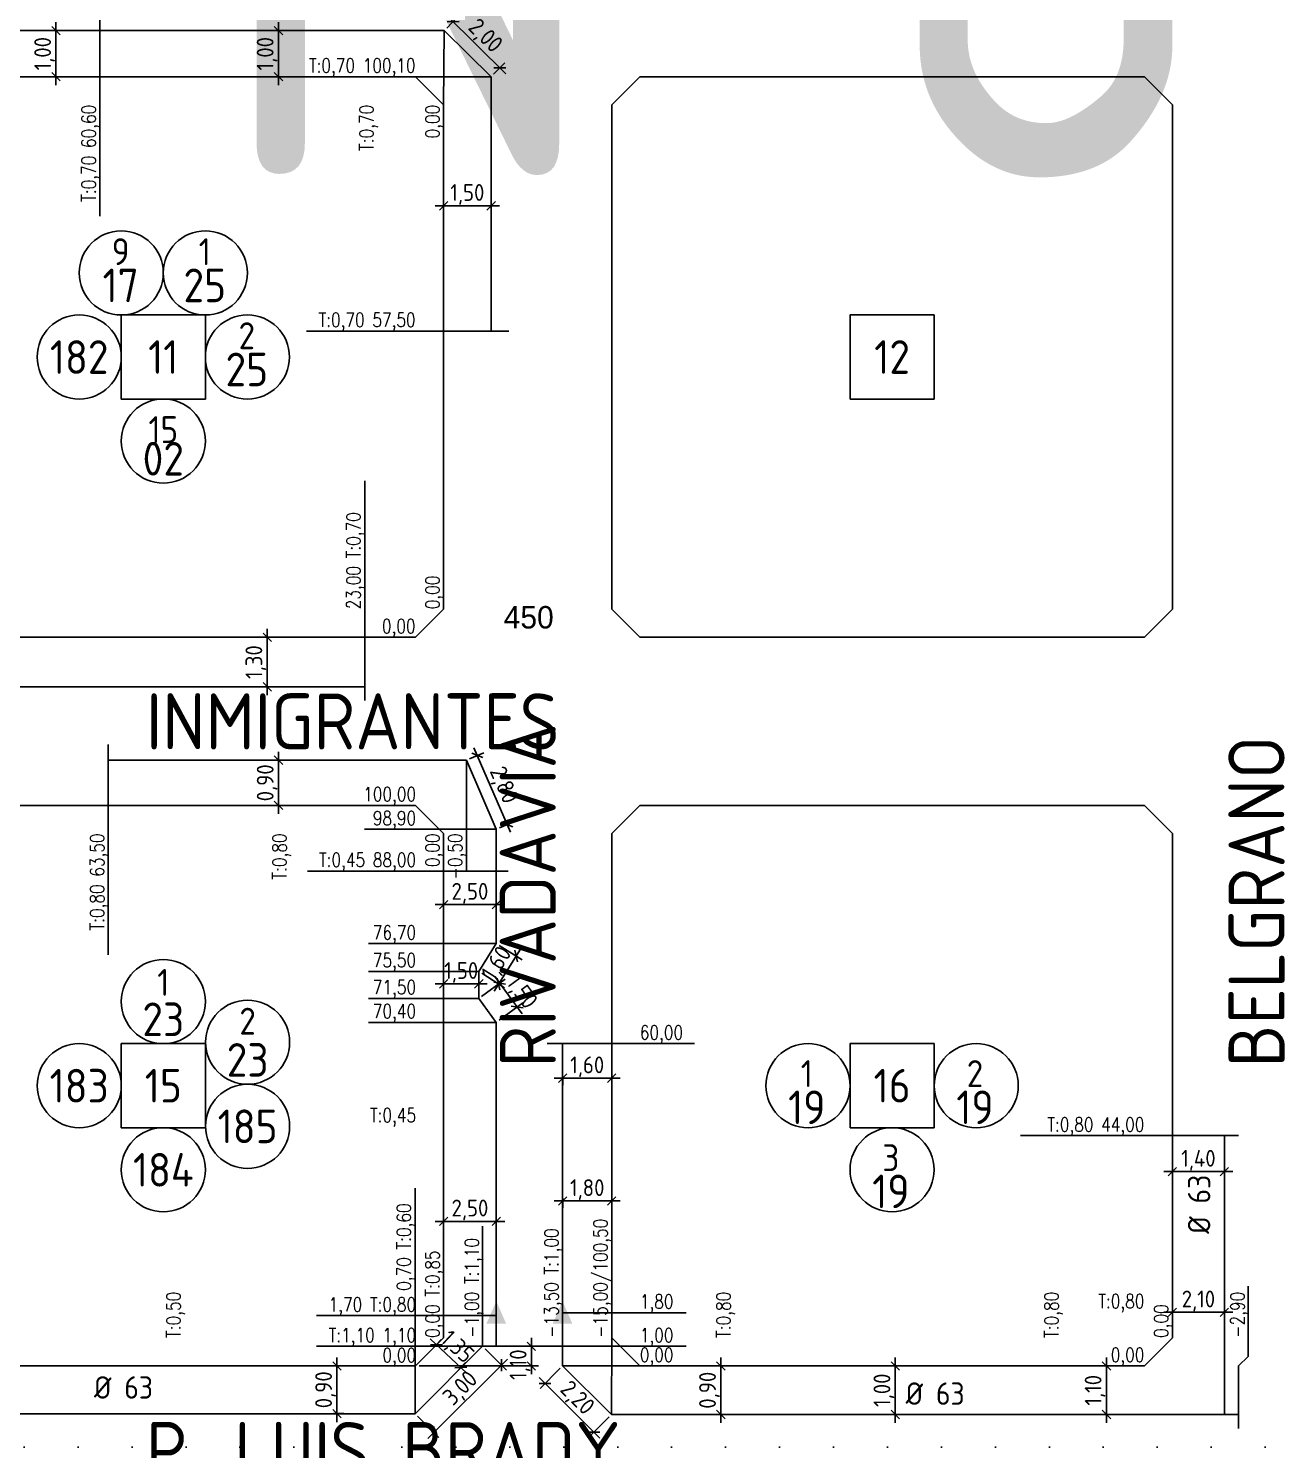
# Model space of a CAD drawing. Extents: x -48 to 13651, y -112 to 3468.
# Drawn here: x 1798.2 to 2019.2, y 2004.2 to 2257.8 of the extents above; entities that cross this region are included whole.
import ezdxf
from ezdxf.enums import TextEntityAlignment as Align

# ---------------------------------------------------------------- set-up
doc = ezdxf.new("R2010")
doc.units = 0
doc.header["$LTSCALE"] = 6
doc.header["$MEASUREMENT"] = 0
doc.linetypes.add('DOT2', pattern=[3.175, 0, -3.175])
doc.linetypes.add('HIDDEN', pattern=[0.375, 0.25, -0.125])
doc.layers.get('0').update_dxf_attribs({"linetype": 'CONTINUOUS'})
doc.layers.get('DEFPOINTS').update_dxf_attribs({"linetype": 'CONTINUOUS'})
for name, color, linetype in [('50', 41, 'CONTINUOUS'), ('63', 171, 'CONTINUOUS'), ('A50', 40, 'CONTINUOUS'), ('AMPLIACIONES', 2, 'CONTINUOUS'), ('CAS', 7, 'CONTINUOUS'), ('CAÑERIA SIN CROQUIS', 210, 'HIDDEN'), ('Caño 110mm', 170, 'CONTINUOUS'), ('COTA', 2, 'CONTINUOUS'), ('MANZANAS', 7, 'CONTINUOUS'), ('NUMCASA', 12, 'CONTINUOUS'), ('NUMERO-CROQUIS', 13, 'CONTINUOUS'), ('NUMERO-MANZANA', 4, 'CONTINUOUS'), ('PROGRESIVA', 60, 'CONTINUOUS'), ('RADIO', 4, 'DOT2'), ('REDUCCIONES', 13, 'CONTINUOUS'), ('TXTDIAMETRO', 7, 'CONTINUOUS')]:
    doc.layers.add(name, color=color, linetype=linetype)
doc.layers.add('ATENCION', color=7, linetype='CONTINUOUS', plot=False)
doc.styles.add('ABADIMTCONDE', font='isocp.shx')
doc.styles.add('GEOSLAB703LTBT', font='isocp.shx', dxfattribs={"width": 0.9, "height": 8})
doc.styles.add('GOTHICE', font='GOTHICE.shx', dxfattribs={"height": 0.6})
doc.styles.add('ROMANS', font='romans.shx', dxfattribs={"width": 0.8, "height": 2.5})
doc.dimstyles.new('COTA02', dxfattribs={"dimtxt": 3, "dimasz": 1.5, "dimexe": 1.25, "dimexo": 0.625, "dimgap": 0.3, "dimtad": 1, "dimtoh": 1, "dimdsep": 46, "dimlunit": 6, "dimtxsty": 'ABADIMTCONDE', "dimblk1": 'OBLIQUE', "dimblk2": 'OBLIQUE', "dimsah": 1, "dimcen": 2.5, "dimdle": 1.5, "dimclrd": 60, "dimclre": 60, "dimclrt": 256, "dimadec": 0, "dimazin": 0, "dimtfac": 1, "dimtix": 1, "dimtofl": 0, "dimtmove": 0, "dimatfit": 0, "dimldrblk": 'OBLIQUE', "dimfxl": 1, "dimtolj": 1, "dimtzin": 0, "dimarcsym": 0})

# ---------------------------------------------------------------- blocks, each defined once
blk = doc.blocks.new('CUPLARED')
at = {"layer": 'REDUCCIONES'}
blk.add_lwpolyline([(4, 0, 0, 3.5, 0), (0, 0, 3.5, 3.5, 0)], format="xyseb", dxfattribs=at)
blk = doc.blocks.new('CUADRADO')
at = {"layer": 'NUMERO-MANZANA', "linetype": 'Continuous'}
blk.add_lwpolyline([(-7.5, -7.5), (7.5, -7.5), (7.5, 7.5), (-7.5, 7.5)], close=True, dxfattribs=at)
blk = doc.blocks.new('D63')
at = {"layer": 'TXTDIAMETRO', "color": 7, "ltscale": 0.1, "style": 'ABADIMTCONDE'}
blk.add_text('Ø 63', height=4, dxfattribs=at).set_placement((0, 0), align=Align.MIDDLE)
blk = doc.blocks.new('_OBLIQUE')
at = {"color": 0, "linetype": 'ByBlock'}
blk.add_line((-0.5, -0.5), (0.5, 0.5), dxfattribs=at)
blk = doc.blocks.new('*D775')
at = {"layer": 'COTA', "color": 60, "lineweight": -2, "transparency": 16777216}
for p, q in [((1852.59, 2019.15), (1854.45, 2019.15)), ((1853.2, 2009.13), (1853.2, 2020.65)), ((1852.59, 2010.63), (1854.45, 2010.63))]:
    blk.add_line(p, q, dxfattribs=at)
at = {"layer": 'DEFPOINTS', "color": 0, "transparency": 16777216}
for p in [(1851.97, 2019.15), (1853.2, 2019.15), (1851.97, 2010.63)]:
    blk.add_point(p, dxfattribs=at)
at = {"layer": 'COTA', "color": 60, "lineweight": -2, "transparency": 16777216, "xscale": 1.5, "yscale": 1.5, "zscale": 1.5}
for p, rotation in [((1853.2, 2019.15), 90), ((1853.2, 2010.63), 270)]:
    blk.add_blockref('_OBLIQUE', p, dxfattribs=dict(at, rotation=rotation))
at = {"layer": 'COTA', "transparency": 16777216, "insert": (1851.18, 2014.89), "char_height": 3, "attachment_point": 5, "rotation": 90, "style": 'ABADIMTCONDE'}
blk.add_mtext('\\A1;0,90', dxfattribs=at)
blk = doc.blocks.new('*D777')
at = {"layer": 'COTA', "color": 60, "lineweight": -2, "transparency": 16777216}
for p, q in [((1879.63, 2022.21), (1883.43, 2018.41)), ((1869.44, 2006.21), (1883.61, 2020.36)), ((1867.59, 2010.18), (1871.38, 2006.38))]:
    blk.add_line(p, q, dxfattribs=at)
at = {"layer": 'DEFPOINTS', "color": 0, "transparency": 16777216}
for p in [(1879.19, 2022.66), (1882.55, 2019.3), (1867.14, 2010.63)]:
    blk.add_point(p, dxfattribs=at)
at = {"layer": 'COTA', "color": 60, "lineweight": -2, "transparency": 16777216, "xscale": 1.5, "yscale": 1.5, "zscale": 1.5}
for p, rotation in [((1882.55, 2019.3), 44.95705138913757), ((1870.5, 2007.27), 224.9570513891376)]:
    blk.add_blockref('_OBLIQUE', p, dxfattribs=dict(at, rotation=rotation))
at = {"layer": 'COTA', "transparency": 16777216, "insert": (1875.39, 2015.01), "char_height": 3, "attachment_point": 5, "rotation": 44.9571, "style": 'ABADIMTCONDE'}
blk.add_mtext('\\A1;3,00', dxfattribs=at)
blk = doc.blocks.new('*D779')
at = {"layer": 'COTA', "color": 60, "lineweight": -2, "transparency": 16777216}
for p, q in [((1876.4, 2017.84), (1869.85, 2023.97)), ((1870.16, 2022.1), (1871.8, 2023.85)), ((1874.52, 2018.02), (1876.16, 2019.77))]:
    blk.add_line(p, q, dxfattribs=at)
at = {"layer": 'DEFPOINTS', "color": 0, "transparency": 16777216}
for p in [(1869.73, 2021.65), (1870.95, 2022.94), (1874.09, 2017.57)]:
    blk.add_point(p, dxfattribs=at)
at = {"layer": 'COTA', "color": 60, "lineweight": -2, "transparency": 16777216, "xscale": 1.5, "yscale": 1.5, "zscale": 1.5}
for p, rotation in [((1870.95, 2022.94), 136.9069446052729), ((1875.31, 2018.86), 316.9069446052729)]:
    blk.add_blockref('_OBLIQUE', p, dxfattribs=dict(at, rotation=rotation))
at = {"layer": 'COTA', "transparency": 16777216, "insert": (1874.51, 2022.38), "char_height": 3, "attachment_point": 5, "rotation": 316.9069, "style": 'ABADIMTCONDE'}
blk.add_mtext('\\A1;1,35', dxfattribs=at)
blk = doc.blocks.new('*D780')
at = {"layer": 'COTA', "color": 60, "lineweight": -2, "transparency": 16777216}
for p, q in [((1872.23, 2046.16), (1872.23, 2043.69)), ((1881.63, 2046.16), (1881.63, 2043.69)), ((1883.13, 2044.94), (1870.73, 2044.94))]:
    blk.add_line(p, q, dxfattribs=at)
at = {"layer": 'DEFPOINTS', "color": 0, "transparency": 16777216}
for p in [(1872.23, 2046.79), (1881.63, 2046.79), (1872.23, 2044.94)]:
    blk.add_point(p, dxfattribs=at)
at = {"layer": 'COTA', "color": 60, "lineweight": -2, "transparency": 16777216, "xscale": 1.5, "yscale": 1.5, "zscale": 1.5, "rotation": 180}
blk.add_blockref('_OBLIQUE', (1872.23, 2044.94), dxfattribs=at)
at = {"layer": 'COTA', "color": 60, "lineweight": -2, "transparency": 16777216, "xscale": 1.5, "yscale": 1.5, "zscale": 1.5}
blk.add_blockref('_OBLIQUE', (1881.63, 2044.94), dxfattribs=at)
at = {"layer": 'COTA', "transparency": 16777216, "insert": (1876.93, 2046.97), "char_height": 3, "attachment_point": 5, "style": 'ABADIMTCONDE'}
blk.add_mtext('\\A1;2,50', dxfattribs=at)
blk = doc.blocks.new('*D781')
at = {"layer": 'COTA', "color": 60, "lineweight": -2, "transparency": 16777216}
for p, q in [((1880.01, 2087.31), (1870.73, 2087.31)), ((1872.23, 2087.74), (1872.23, 2088.56)), ((1878.51, 2087.74), (1878.51, 2088.56))]:
    blk.add_line(p, q, dxfattribs=at)
at = {"layer": 'DEFPOINTS', "color": 0, "transparency": 16777216}
for p in [(1872.23, 2087.31), (1872.23, 2087.11), (1878.51, 2087.11)]:
    blk.add_point(p, dxfattribs=at)
at = {"layer": 'COTA', "color": 60, "lineweight": -2, "transparency": 16777216, "xscale": 1.5, "yscale": 1.5, "zscale": 1.5, "rotation": 180}
blk.add_blockref('_OBLIQUE', (1872.23, 2087.31), dxfattribs=at)
at = {"layer": 'COTA', "color": 60, "lineweight": -2, "transparency": 16777216, "xscale": 1.5, "yscale": 1.5, "zscale": 1.5}
blk.add_blockref('_OBLIQUE', (1878.51, 2087.31), dxfattribs=at)
at = {"layer": 'COTA', "transparency": 16777216, "insert": (1875.37, 2089.34), "char_height": 3, "attachment_point": 5, "style": 'ABADIMTCONDE'}
blk.add_mtext('\\A1;1,50', dxfattribs=at)
blk = doc.blocks.new('*D782')
at = {"layer": 'COTA', "color": 60, "lineweight": -2, "transparency": 16777216}
for p, q in [((1872.23, 2101.59), (1872.23, 2102.69)), ((1881.63, 2101.59), (1881.63, 2102.69)), ((1883.13, 2101.44), (1870.73, 2101.44))]:
    blk.add_line(p, q, dxfattribs=at)
at = {"layer": 'DEFPOINTS', "color": 0, "transparency": 16777216}
for p in [(1872.23, 2101.44), (1872.23, 2100.96), (1881.63, 2100.96)]:
    blk.add_point(p, dxfattribs=at)
at = {"layer": 'COTA', "color": 60, "lineweight": -2, "transparency": 16777216, "xscale": 1.5, "yscale": 1.5, "zscale": 1.5, "rotation": 180}
blk.add_blockref('_OBLIQUE', (1872.23, 2101.44), dxfattribs=at)
at = {"layer": 'COTA', "color": 60, "lineweight": -2, "transparency": 16777216, "xscale": 1.5, "yscale": 1.5, "zscale": 1.5}
blk.add_blockref('_OBLIQUE', (1881.63, 2101.44), dxfattribs=at)
at = {"layer": 'COTA', "transparency": 16777216, "insert": (1876.93, 2103.47), "char_height": 3, "attachment_point": 5, "style": 'ABADIMTCONDE'}
blk.add_mtext('\\A1;2,50', dxfattribs=at)
blk = doc.blocks.new('*D783')
at = {"layer": 'COTA', "color": 60, "lineweight": -2, "transparency": 16777216}
for p, q in [((1885.96, 2093.52), (1881.24, 2086.03)), ((1882.16, 2094.15), (1886.22, 2091.59)), ((1879.03, 2089.19), (1883.1, 2086.63))]:
    blk.add_line(p, q, dxfattribs=at)
at = {"layer": 'DEFPOINTS', "color": 0, "transparency": 16777216}
for p in [(1881.63, 2094.48), (1878.51, 2089.52), (1882.04, 2087.3)]:
    blk.add_point(p, dxfattribs=at)
at = {"layer": 'COTA', "color": 60, "lineweight": -2, "transparency": 16777216, "xscale": 1.5, "yscale": 1.5, "zscale": 1.5}
for p, rotation in [((1885.16, 2092.26), 57.77435426972059), ((1882.04, 2087.3), 237.7743542697206)]:
    blk.add_blockref('_OBLIQUE', p, dxfattribs=dict(at, rotation=rotation))
at = {"layer": 'COTA', "transparency": 16777216, "insert": (1881.89, 2090.86), "char_height": 3, "attachment_point": 5, "rotation": 57.7744, "style": 'ABADIMTCONDE'}
blk.add_mtext('\\A1;1,60', dxfattribs=at)
blk = doc.blocks.new('*D784')
at = {"layer": 'COTA', "color": 60, "lineweight": -2, "transparency": 16777216}
for p, q in [((1879.01, 2085.07), (1883.23, 2088.17)), ((1886.24, 2081.97), (1881.34, 2088.64)), ((1882.14, 2080.81), (1886.36, 2083.91))]:
    blk.add_line(p, q, dxfattribs=at)
at = {"layer": 'DEFPOINTS', "color": 0, "transparency": 16777216}
for p in [(1882.22, 2087.43), (1878.51, 2084.7), (1881.63, 2080.44)]:
    blk.add_point(p, dxfattribs=at)
at = {"layer": 'COTA', "color": 60, "lineweight": -2, "transparency": 16777216, "xscale": 1.5, "yscale": 1.5, "zscale": 1.5}
for p, rotation in [((1882.22, 2087.43), 126.2948980593118), ((1885.35, 2083.17), 306.2948980593118)]:
    blk.add_blockref('_OBLIQUE', p, dxfattribs=dict(at, rotation=rotation))
at = {"layer": 'COTA', "transparency": 16777216, "insert": (1886, 2085.71), "char_height": 3, "attachment_point": 5, "rotation": 306.2949, "style": 'ABADIMTCONDE'}
blk.add_mtext('\\A1;1,50', dxfattribs=at)
blk = doc.blocks.new('*D1173')
at = {"layer": 'COTA', "color": 60, "lineweight": -2, "transparency": 16777216}
for p, q in [((1887.89, 2024.16), (1887.89, 2017.65)), ((1886.95, 2022.66), (1889.14, 2022.66)), ((1867.86, 2019.15), (1889.14, 2019.15))]:
    blk.add_line(p, q, dxfattribs=at)
at = {"layer": 'DEFPOINTS', "color": 0, "transparency": 16777216}
for p in [(1886.33, 2022.66), (1867.23, 2019.15), (1887.89, 2019.15)]:
    blk.add_point(p, dxfattribs=at)
at = {"layer": 'COTA', "color": 60, "lineweight": -2, "transparency": 16777216, "xscale": 1.5, "yscale": 1.5, "zscale": 1.5}
for p, rotation in [((1887.89, 2022.66), 90), ((1887.89, 2019.15), 270)]:
    blk.add_blockref('_OBLIQUE', p, dxfattribs=dict(at, rotation=rotation))
at = {"layer": 'COTA', "transparency": 16777216, "insert": (1885.87, 2019.37), "char_height": 3, "attachment_point": 5, "rotation": 90, "style": 'ABADIMTCONDE'}
blk.add_mtext('\\A1;1,10', dxfattribs=at)
blk = doc.blocks.new('*D1213')
at = {"layer": 'COTA', "color": 60, "lineweight": -2, "transparency": 16777216}
for p, q in [((1840.77, 2138.8), (1840.77, 2150.65)), ((1842.61, 2149.15), (1839.52, 2149.15)), ((1842.61, 2140.3), (1839.52, 2140.3))]:
    blk.add_line(p, q, dxfattribs=at)
at = {"layer": 'DEFPOINTS', "color": 0, "transparency": 16777216}
for p in [(1840.77, 2149.15), (1843.23, 2149.15), (1843.23, 2140.3)]:
    blk.add_point(p, dxfattribs=at)
at = {"layer": 'COTA', "color": 60, "lineweight": -2, "transparency": 16777216, "xscale": 1.5, "yscale": 1.5, "zscale": 1.5}
for p, rotation in [((1840.77, 2149.15), 90), ((1840.77, 2140.3), 270)]:
    blk.add_blockref('_OBLIQUE', p, dxfattribs=dict(at, rotation=rotation))
at = {"layer": 'COTA', "transparency": 16777216, "insert": (1838.74, 2144.72), "char_height": 3, "attachment_point": 5, "rotation": 90, "style": 'ABADIMTCONDE'}
blk.add_mtext('\\A1;1,30', dxfattribs=at)
blk = doc.blocks.new('*D1386')
at = {"layer": 'DEFPOINTS', "color": 0, "transparency": 16777216}
for p in [(1802.58, 2257.38), (1803.09, 2257.38), (1802.58, 2249.15)]:
    blk.add_point(p, dxfattribs=at)
at = {"layer": 'PROGRESIVA', "color": 60, "lineweight": -2, "transparency": 16777216}
for p, q in [((1803.09, 2247.65), (1803.09, 2258.88)), ((1803.2, 2257.38), (1804.34, 2257.38)), ((1803.2, 2249.15), (1804.34, 2249.15))]:
    blk.add_line(p, q, dxfattribs=at)
at = {"layer": 'PROGRESIVA', "color": 60, "lineweight": -2, "transparency": 16777216, "xscale": 1.5, "yscale": 1.5, "zscale": 1.5}
for p, rotation in [((1803.09, 2257.38), 90), ((1803.09, 2249.15), 270)]:
    blk.add_blockref('_OBLIQUE', p, dxfattribs=dict(at, rotation=rotation))
at = {"layer": 'PROGRESIVA', "transparency": 16777216, "insert": (1801.06, 2253.26), "char_height": 3, "attachment_point": 5, "rotation": 90, "style": 'ABADIMTCONDE'}
blk.add_mtext('\\A1;1,00', dxfattribs=at)
blk = doc.blocks.new('*D1392')
at = {"layer": 'DEFPOINTS', "color": 0, "transparency": 16777216}
for p in [(1893.47, 2071.05), (1902.23, 2071.05), (1902.23, 2070.49)]:
    blk.add_point(p, dxfattribs=at)
at = {"layer": 'PROGRESIVA', "color": 60, "lineweight": -2, "transparency": 16777216}
for p, q in [((1891.97, 2070.49), (1903.73, 2070.49)), ((1893.47, 2070.42), (1893.47, 2069.24)), ((1902.23, 2070.42), (1902.23, 2069.24))]:
    blk.add_line(p, q, dxfattribs=at)
at = {"layer": 'PROGRESIVA', "color": 60, "lineweight": -2, "transparency": 16777216, "xscale": 1.5, "yscale": 1.5, "zscale": 1.5, "rotation": 180}
blk.add_blockref('_OBLIQUE', (1893.47, 2070.49), dxfattribs=at)
at = {"layer": 'PROGRESIVA', "color": 60, "lineweight": -2, "transparency": 16777216, "xscale": 1.5, "yscale": 1.5, "zscale": 1.5}
blk.add_blockref('_OBLIQUE', (1902.23, 2070.49), dxfattribs=at)
at = {"layer": 'PROGRESIVA', "transparency": 16777216, "insert": (1897.85, 2072.51), "char_height": 3, "attachment_point": 5, "style": 'ABADIMTCONDE'}
blk.add_mtext('\\A1;1,60', dxfattribs=at)
blk = doc.blocks.new('*D1393')
at = {"layer": 'DEFPOINTS', "color": 0, "transparency": 16777216}
for p in [(1893.47, 2049.7), (1902.23, 2049.7), (1902.23, 2048.58)]:
    blk.add_point(p, dxfattribs=at)
at = {"layer": 'PROGRESIVA', "color": 60, "lineweight": -2, "transparency": 16777216}
for p, q in [((1893.47, 2049.08), (1893.47, 2047.33)), ((1902.23, 2049.08), (1902.23, 2047.33)), ((1891.97, 2048.58), (1903.73, 2048.58))]:
    blk.add_line(p, q, dxfattribs=at)
at = {"layer": 'PROGRESIVA', "color": 60, "lineweight": -2, "transparency": 16777216, "xscale": 1.5, "yscale": 1.5, "zscale": 1.5, "rotation": 180}
blk.add_blockref('_OBLIQUE', (1893.47, 2048.58), dxfattribs=at)
at = {"layer": 'PROGRESIVA', "color": 60, "lineweight": -2, "transparency": 16777216, "xscale": 1.5, "yscale": 1.5, "zscale": 1.5}
blk.add_blockref('_OBLIQUE', (1902.23, 2048.58), dxfattribs=at)
at = {"layer": 'PROGRESIVA', "transparency": 16777216, "insert": (1897.85, 2050.6), "char_height": 3, "attachment_point": 5, "style": 'ABADIMTCONDE'}
blk.add_mtext('\\A1;1,80', dxfattribs=at)
blk = doc.blocks.new('*D1394')
at = {"layer": 'DEFPOINTS', "color": 0, "transparency": 16777216}
for p in [(1893.47, 2019.19), (1902.19, 2010.48), (1899.03, 2007.32)]:
    blk.add_point(p, dxfattribs=at)
at = {"layer": 'PROGRESIVA', "color": 60, "lineweight": -2, "transparency": 16777216}
for p, q in [((1893.02, 2018.75), (1889.43, 2015.14)), ((1889.25, 2017.09), (1900.09, 2006.26)), ((1901.74, 2010.04), (1898.15, 2006.44))]:
    blk.add_line(p, q, dxfattribs=at)
at = {"layer": 'PROGRESIVA', "color": 60, "lineweight": -2, "transparency": 16777216, "xscale": 1.5, "yscale": 1.5, "zscale": 1.5}
for p, rotation in [((1890.31, 2016.03), 135.0434598506424), ((1899.03, 2007.32), 315.0434598506424)]:
    blk.add_blockref('_OBLIQUE', p, dxfattribs=dict(at, rotation=rotation))
at = {"layer": 'PROGRESIVA', "transparency": 16777216, "insert": (1895.92, 2013.29), "char_height": 3, "attachment_point": 5, "rotation": 315.0435, "style": 'ABADIMTCONDE'}
blk.add_mtext('\\A1;2,20', dxfattribs=at)
blk = doc.blocks.new('*D1395')
at = {"layer": 'COTA', "color": 60, "lineweight": -2, "transparency": 16777216}
for p, q in [((2000.73, 2053.81), (2013, 2053.81)), ((2002.23, 2054.44), (2002.23, 2055.06)), ((2011.5, 2054.44), (2011.5, 2055.06))]:
    blk.add_line(p, q, dxfattribs=at)
at = {"layer": 'DEFPOINTS', "color": 0, "transparency": 16777216}
for p in [(2002.23, 2053.81), (2011.5, 2053.81), (2011.5, 2053.81)]:
    blk.add_point(p, dxfattribs=at)
at = {"layer": 'COTA', "color": 60, "lineweight": -2, "transparency": 16777216, "xscale": 1.5, "yscale": 1.5, "zscale": 1.5, "rotation": 180}
blk.add_blockref('_OBLIQUE', (2002.23, 2053.81), dxfattribs=at)
at = {"layer": 'COTA', "color": 60, "lineweight": -2, "transparency": 16777216, "xscale": 1.5, "yscale": 1.5, "zscale": 1.5}
blk.add_blockref('_OBLIQUE', (2011.5, 2053.81), dxfattribs=at)
at = {"layer": 'COTA', "transparency": 16777216, "insert": (2006.87, 2055.84), "char_height": 3, "attachment_point": 5, "style": 'ABADIMTCONDE'}
blk.add_mtext('\\A1;1,40', dxfattribs=at)
blk = doc.blocks.new('*D1396')
at = {"layer": 'COTA', "color": 60, "lineweight": -2, "transparency": 16777216}
for p, q in [((2000.73, 2028.71), (2013, 2028.71)), ((2011.5, 2029.34), (2011.5, 2029.96)), ((2002.23, 2028.09), (2002.23, 2027.46))]:
    blk.add_line(p, q, dxfattribs=at)
at = {"layer": 'DEFPOINTS', "color": 0, "transparency": 16777216}
for p in [(2002.23, 2028.71), (2011.5, 2028.71), (2011.5, 2028.71)]:
    blk.add_point(p, dxfattribs=at)
at = {"layer": 'COTA', "color": 60, "lineweight": -2, "transparency": 16777216, "xscale": 1.5, "yscale": 1.5, "zscale": 1.5, "rotation": 180}
blk.add_blockref('_OBLIQUE', (2002.23, 2028.71), dxfattribs=at)
at = {"layer": 'COTA', "color": 60, "lineweight": -2, "transparency": 16777216, "xscale": 1.5, "yscale": 1.5, "zscale": 1.5}
blk.add_blockref('_OBLIQUE', (2011.5, 2028.71), dxfattribs=at)
at = {"layer": 'COTA', "transparency": 16777216, "insert": (2006.87, 2030.74), "char_height": 3, "attachment_point": 5, "style": 'ABADIMTCONDE'}
blk.add_mtext('\\A1;2,10', dxfattribs=at)
blk = doc.blocks.new('*D1397')
at = {"layer": 'DEFPOINTS', "color": 0, "transparency": 16777216}
for p in [(1921.68, 2019.15), (1922.43, 2019.15), (1922.43, 2010.48)]:
    blk.add_point(p, dxfattribs=at)
at = {"layer": 'PROGRESIVA', "color": 60, "lineweight": -2, "transparency": 16777216}
for p, q in [((1921.81, 2019.15), (1920.43, 2019.15)), ((1921.68, 2008.98), (1921.68, 2020.65)), ((1921.81, 2010.48), (1920.43, 2010.48))]:
    blk.add_line(p, q, dxfattribs=at)
at = {"layer": 'PROGRESIVA', "color": 60, "lineweight": -2, "transparency": 16777216, "xscale": 1.5, "yscale": 1.5, "zscale": 1.5}
for p, rotation in [((1921.68, 2019.15), 90), ((1921.68, 2010.48), 270)]:
    blk.add_blockref('_OBLIQUE', p, dxfattribs=dict(at, rotation=rotation))
at = {"layer": 'PROGRESIVA', "transparency": 16777216, "insert": (1919.66, 2014.81), "char_height": 3, "attachment_point": 5, "rotation": 90, "style": 'ABADIMTCONDE'}
blk.add_mtext('\\A1;0,90', dxfattribs=at)
blk = doc.blocks.new('*D1398')
at = {"layer": 'DEFPOINTS', "color": 0, "transparency": 16777216}
for p in [(1952.8, 2019.15), (1953.17, 2019.15), (1953.17, 2010.48)]:
    blk.add_point(p, dxfattribs=at)
at = {"layer": 'PROGRESIVA', "color": 60, "lineweight": -2, "transparency": 16777216}
for p, q in [((1952.55, 2019.15), (1951.55, 2019.15)), ((1952.8, 2008.98), (1952.8, 2020.65)), ((1952.55, 2010.48), (1951.55, 2010.48))]:
    blk.add_line(p, q, dxfattribs=at)
at = {"layer": 'PROGRESIVA', "color": 60, "lineweight": -2, "transparency": 16777216, "xscale": 1.5, "yscale": 1.5, "zscale": 1.5}
for p, rotation in [((1952.8, 2019.15), 90), ((1952.8, 2010.48), 270)]:
    blk.add_blockref('_OBLIQUE', p, dxfattribs=dict(at, rotation=rotation))
at = {"layer": 'PROGRESIVA', "transparency": 16777216, "insert": (1950.77, 2014.81), "char_height": 3, "attachment_point": 5, "rotation": 90, "style": 'ABADIMTCONDE'}
blk.add_mtext('\\A1;1,00', dxfattribs=at)
blk = doc.blocks.new('*D1399')
at = {"layer": 'DEFPOINTS', "color": 0, "transparency": 16777216}
for p in [(1988.78, 2019.15), (1990.47, 2019.15), (1988.78, 2010.48)]:
    blk.add_point(p, dxfattribs=at)
at = {"layer": 'PROGRESIVA', "color": 60, "lineweight": -2, "transparency": 16777216}
for p, q in [((1989.41, 2019.15), (1991.72, 2019.15)), ((1990.47, 2008.98), (1990.47, 2020.65)), ((1989.41, 2010.48), (1991.72, 2010.48))]:
    blk.add_line(p, q, dxfattribs=at)
at = {"layer": 'PROGRESIVA', "color": 60, "lineweight": -2, "transparency": 16777216, "xscale": 1.5, "yscale": 1.5, "zscale": 1.5}
for p, rotation in [((1990.47, 2019.15), 90), ((1990.47, 2010.48), 270)]:
    blk.add_blockref('_OBLIQUE', p, dxfattribs=dict(at, rotation=rotation))
at = {"layer": 'PROGRESIVA', "transparency": 16777216, "insert": (1988.44, 2014.81), "char_height": 3, "attachment_point": 5, "rotation": 90, "style": 'ABADIMTCONDE'}
blk.add_mtext('\\A1;1,10', dxfattribs=at)
blk = doc.blocks.new('*D1412')
at = {"layer": 'DEFPOINTS', "color": 0, "transparency": 16777216}
for p in [(1842.78, 2127.22), (1843.78, 2127.22), (1843.78, 2119.15)]:
    blk.add_point(p, dxfattribs=at)
at = {"layer": 'PROGRESIVA', "color": 60, "lineweight": -2, "transparency": 16777216}
for p, q in [((1842.78, 2117.65), (1842.78, 2128.72)), ((1843.15, 2127.22), (1841.53, 2127.22)), ((1843.15, 2119.15), (1841.53, 2119.15))]:
    blk.add_line(p, q, dxfattribs=at)
at = {"layer": 'PROGRESIVA', "color": 60, "lineweight": -2, "transparency": 16777216, "xscale": 1.5, "yscale": 1.5, "zscale": 1.5}
for p, rotation in [((1842.78, 2127.22), 90), ((1842.78, 2119.15), 270)]:
    blk.add_blockref('_OBLIQUE', p, dxfattribs=dict(at, rotation=rotation))
at = {"layer": 'PROGRESIVA', "transparency": 16777216, "insert": (1840.76, 2123.18), "char_height": 3, "attachment_point": 5, "rotation": 90, "style": 'ABADIMTCONDE'}
blk.add_mtext('\\A1;0,90', dxfattribs=at)
blk = doc.blocks.new('*D1413')
at = {"layer": 'DEFPOINTS', "color": 0, "transparency": 16777216}
for p in [(1878.25, 2128.06), (1876.3, 2127.22), (1881.63, 2114.88)]:
    blk.add_point(p, dxfattribs=at)
at = {"layer": 'PROGRESIVA', "color": 60, "lineweight": -2, "transparency": 16777216}
for p, q in [((1876.87, 2127.46), (1879.39, 2128.55)), ((1884.18, 2114.35), (1877.65, 2129.44)), ((1882.21, 2115.13), (1884.73, 2116.22))]:
    blk.add_line(p, q, dxfattribs=at)
at = {"layer": 'PROGRESIVA', "color": 60, "lineweight": -2, "transparency": 16777216, "xscale": 1.5, "yscale": 1.5, "zscale": 1.5}
for p, rotation in [((1878.25, 2128.06), 113.3891246005889), ((1883.58, 2115.73), 293.3891246005889)]:
    blk.add_blockref('_OBLIQUE', p, dxfattribs=dict(at, rotation=rotation))
at = {"layer": 'PROGRESIVA', "transparency": 16777216, "insert": (1882.77, 2122.7), "char_height": 3, "attachment_point": 5, "rotation": 293.3891, "style": 'ABADIMTCONDE'}
blk.add_mtext('\\A1;2,80', dxfattribs=at)
blk = doc.blocks.new('*D1421')
at = {"layer": 'DEFPOINTS', "color": 0, "transparency": 16777216}
for p in [(1842.78, 2257.38), (1842.78, 2257.38), (1842.78, 2249.15)]:
    blk.add_point(p, dxfattribs=at)
at = {"layer": 'PROGRESIVA', "color": 60, "lineweight": -2, "transparency": 16777216}
for p, q in [((1842.15, 2257.38), (1841.53, 2257.38)), ((1842.78, 2247.65), (1842.78, 2258.88)), ((1842.15, 2249.15), (1841.53, 2249.15))]:
    blk.add_line(p, q, dxfattribs=at)
at = {"layer": 'PROGRESIVA', "color": 60, "lineweight": -2, "transparency": 16777216, "xscale": 1.5, "yscale": 1.5, "zscale": 1.5}
for p, rotation in [((1842.78, 2257.38), 90), ((1842.78, 2249.15), 270)]:
    blk.add_blockref('_OBLIQUE', p, dxfattribs=dict(at, rotation=rotation))
at = {"layer": 'PROGRESIVA', "transparency": 16777216, "insert": (1840.75, 2253.26), "char_height": 3, "attachment_point": 5, "rotation": 90, "style": 'ABADIMTCONDE'}
blk.add_mtext('\\A1;1,00', dxfattribs=at)
blk = doc.blocks.new('*D1422')
at = {"layer": 'DEFPOINTS', "color": 0, "transparency": 16777216}
for p in [(1872.35, 2257.38), (1873.92, 2258.98), (1880.71, 2249.15)]:
    blk.add_point(p, dxfattribs=at)
at = {"layer": 'PROGRESIVA', "color": 60, "lineweight": -2, "transparency": 16777216}
for p, q in [((1872.78, 2257.83), (1874.79, 2259.87)), ((1883.35, 2249.69), (1872.85, 2260.03)), ((1881.15, 2249.59), (1883.16, 2251.63))]:
    blk.add_line(p, q, dxfattribs=at)
at = {"layer": 'PROGRESIVA', "color": 60, "lineweight": -2, "transparency": 16777216, "xscale": 1.5, "yscale": 1.5, "zscale": 1.5}
for p, rotation in [((1873.92, 2258.98), 135.4342689496583), ((1882.28, 2250.74), 315.4342689496583)]:
    blk.add_blockref('_OBLIQUE', p, dxfattribs=dict(at, rotation=rotation))
at = {"layer": 'PROGRESIVA', "transparency": 16777216, "insert": (1879.52, 2256.3), "char_height": 3, "attachment_point": 5, "rotation": 315.4343, "style": 'ABADIMTCONDE'}
blk.add_mtext('\\A1;2,00', dxfattribs=at)
blk = doc.blocks.new('*D1423')
at = {"layer": 'DEFPOINTS', "color": 0, "transparency": 16777216}
for p in [(1872.23, 2228.91), (1880.71, 2228.91), (1880.71, 2226.12)]:
    blk.add_point(p, dxfattribs=at)
at = {"layer": 'PROGRESIVA', "color": 60, "lineweight": -2, "transparency": 16777216}
for p, q in [((1872.23, 2228.28), (1872.23, 2224.87)), ((1880.71, 2228.28), (1880.71, 2224.87)), ((1870.73, 2226.12), (1882.21, 2226.12))]:
    blk.add_line(p, q, dxfattribs=at)
at = {"layer": 'PROGRESIVA', "color": 60, "lineweight": -2, "transparency": 16777216, "xscale": 1.5, "yscale": 1.5, "zscale": 1.5, "rotation": 180}
blk.add_blockref('_OBLIQUE', (1872.23, 2226.12), dxfattribs=at)
at = {"layer": 'PROGRESIVA', "color": 60, "lineweight": -2, "transparency": 16777216, "xscale": 1.5, "yscale": 1.5, "zscale": 1.5}
blk.add_blockref('_OBLIQUE', (1880.71, 2226.12), dxfattribs=at)
at = {"layer": 'PROGRESIVA', "transparency": 16777216, "insert": (1876.47, 2228.15), "char_height": 3, "attachment_point": 5, "style": 'ABADIMTCONDE'}
blk.add_mtext('\\A1;1,50', dxfattribs=at)

msp = doc.modelspace()

# ---------------------------------------------------------------- linework, layer by layer
at = {"layer": '50', "ltscale": 0.1}
for p, q in [((1881.631, 2094.483), (1881.631, 2107.445)), ((1878.505, 2089.524), (1881.631, 2094.483)), ((1878.505, 2084.7), (1878.505, 2089.524)), ((1881.631, 2080.443), (1878.505, 2084.7)), ((1881.631, 2028.121), (1881.631, 2080.443))]:
    msp.add_line(p, q, dxfattribs=at)
at = {"layer": '63', "ltscale": 0.1}
for p, q in [((1881.631, 2022.73), (1881.631, 2028.121)), ((1867.145, 2010.626), (1879.192, 2022.655)), ((1879.192, 2022.655), (1893.466, 2022.655)), ((1774.261, 2010.626), (1867.145, 2010.626))]:
    msp.add_line(p, q, dxfattribs=at)
at = {"layer": 'A50', "ltscale": 0.1}
for p, q in [((1764.62, 2257.382), (1810.921, 2257.382)), ((1810.921, 2257.382), (1872.345, 2257.382)), ((1872.345, 2257.382), (1880.708, 2249.145)), ((1880.708, 2249.145), (1880.708, 2203.77)), ((1768.881, 2140.305), (1858.165, 2140.305)), ((1876.297, 2127.216), (1812.422, 2127.216)), ((1881.631, 2114.883), (1876.297, 2127.216)), ((1881.631, 2107.445), (1881.631, 2114.883)), ((1893.466, 2076.649), (1893.466, 2028.641))]:
    msp.add_line(p, q, dxfattribs=at)
at = {"layer": 'CAS', "ltscale": 0.1}
for p, q in [((1810.921, 2259.92), (1810.921, 2254.845)), ((1883.844, 2203.77), (1877.572, 2203.77)), ((1858.165, 2137.864), (1858.165, 2142.745)), ((1812.422, 2130.035), (1812.422, 2124.397)), ((1879.5, 2107.445), (1883.763, 2107.445)), ((1890.726, 2076.649), (1896.206, 2076.649)), ((2013.992, 2060.231), (2009.01, 2060.231)), ((2013.992, 2007.994), (2013.992, 2012.969))]:
    msp.add_line(p, q, dxfattribs=at)
at = {"layer": 'Caño 110mm', "ltscale": 0.1}
for p, q in [((2011.501, 2010.482), (2011.501, 2060.231)), ((1893.466, 2028.641), (1893.466, 2019.188)), ((1893.466, 2019.188), (1902.185, 2010.482)), ((1902.185, 2010.482), (2013.992, 2010.482))]:
    msp.add_line(p, q, dxfattribs=at)
at = {"layer": 'MANZANAS'}
for p, q in [((1867.234, 2249.145), (1777.234, 2249.145)), ((1867.234, 2249.145), (1872.234, 2244.145)), ((1902.234, 2244.145), (1907.234, 2249.145)), ((1997.234, 2249.145), (1907.234, 2249.145)), ((2002.234, 2244.145), (1997.234, 2249.145)), ((1872.234, 2154.145), (1872.234, 2244.145)), ((1902.234, 2244.145), (1902.234, 2154.145)), ((2002.234, 2154.145), (2002.234, 2244.145)), ((1867.234, 2149.145), (1872.234, 2154.145)), ((1907.234, 2149.145), (1902.234, 2154.145)), ((2002.234, 2154.145), (1997.234, 2149.145)), ((1777.234, 2149.145), (1867.234, 2149.145)), ((1907.234, 2149.145), (1997.234, 2149.145)), ((1867.234, 2119.145), (1777.234, 2119.145)), ((1872.234, 2114.145), (1867.234, 2119.145)), ((1907.234, 2119.145), (1902.234, 2114.145)), ((1997.234, 2119.145), (1907.234, 2119.145)), ((1997.234, 2119.145), (2002.234, 2114.145)), ((1872.234, 2024.145), (1872.234, 2114.145)), ((1902.234, 2114.145), (1902.234, 2024.145)), ((2002.234, 2024.145), (2002.234, 2114.145)), ((1867.234, 2019.145), (1872.234, 2024.145)), ((1902.234, 2024.145), (1907.234, 2019.145)), ((2002.234, 2024.145), (1997.234, 2019.145)), ((1777.234, 2019.145), (1867.234, 2019.145)), ((1907.234, 2019.145), (1997.234, 2019.145))]:
    msp.add_line(p, q, dxfattribs=at)
at = {"layer": 'NUMERO-CROQUIS'}
for centre in [(1814.734, 2214.145), (1829.734, 2214.145), (1807.234, 2199.145), (1837.234, 2199.145), (1822.234, 2184.145), (1822.234, 2084.145), (1837.273, 2076.898), (1807.234, 2069.145), (1937.234, 2069.145), (1967.234, 2069.145), (1837.273, 2061.898), (1822.234, 2054.145), (1952.234, 2054.145)]:
    msp.add_circle(centre, 7.5, dxfattribs=at)
at = {"layer": 'NUMERO-MANZANA'}
for points in [[(1814.734, 2206.645), (1829.734, 2206.645), (1829.734, 2191.645), (1814.734, 2191.645)], [(1814.734, 2076.645), (1829.734, 2076.645), (1829.734, 2061.645), (1814.734, 2061.645)]]:
    msp.add_lwpolyline(points, close=True, dxfattribs=at)
at = {"layer": 'PROGRESIVA'}
for p, q in [((1810.921, 2257.382), (1810.921, 2224.299)), ((1872.345, 2257.382), (1872.234, 2244.145)), ((1880.708, 2249.145), (1867.234, 2249.145)), ((1880.708, 2203.77), (1847.752, 2203.77)), ((1858.165, 2140.305), (1858.165, 2177.035)), ((1812.422, 2127.216), (1812.422, 2092.479)), ((1876.297, 2127.216), (1876.297, 2107.445)), ((1881.631, 2114.883), (1858.106, 2114.883)), ((1881.631, 2107.445), (1847.934, 2107.445)), ((1881.631, 2094.483), (1858.815, 2094.483)), ((1878.505, 2089.524), (1858.815, 2089.524)), ((1878.505, 2084.7), (1858.815, 2084.7)), ((1881.631, 2080.443), (1858.815, 2080.443)), ((1893.466, 2076.649), (1916.977, 2076.649)), ((2011.501, 2060.231), (1975.155, 2060.231)), ((1867.145, 2010.626), (1867.145, 2050.832)), ((1879.192, 2022.655), (1879.192, 2044.061)), ((2015.769, 2020.847), (2015.769, 2033.397)), ((1893.466, 2028.641), (1915.477, 2028.641)), ((1881.631, 2028.121), (1849.583, 2028.121)), ((1902.185, 2010.482), (1902.234, 2024.145)), ((1879.192, 2022.655), (1849.583, 2022.655)), ((1893.466, 2022.655), (1915.477, 2022.655)), ((2013.992, 2019.162), (2015.769, 2020.847)), ((1893.466, 2019.188), (1907.234, 2019.145)), ((2013.992, 2010.482), (2013.992, 2019.162))]:
    msp.add_line(p, q, dxfattribs=at)
at = {"layer": 'RADIO', "color": 4, "ltscale": 0.5}
msp.add_line((1094.784, 2004.644), (2144.494, 2004.644), dxfattribs=at)

# ---------------------------------------------------------------- block references
at = {"layer": 'AMPLIACIONES', "ltscale": 0.1}
for name, p in [('CUADRADO', (1952.234, 2199.145)), ('CUADRADO', (1952.234, 2069.145)), ('D63', (1959.918, 2014.213))]:
    msp.add_blockref(name, p, dxfattribs=at)
at = {"layer": 'AMPLIACIONES', "ltscale": 0.1, "rotation": 90}
msp.add_blockref('D63', (2006.992, 2047.988), dxfattribs=at)
at = {"layer": 'CAÑERIA SIN CROQUIS', "ltscale": 0.1, "rotation": 90}
for p in [(1881.631, 2026.702), (1893.441, 2026.702)]:
    msp.add_blockref('CUPLARED', p, dxfattribs=at)
at = {"layer": 'TXTDIAMETRO', "ltscale": 0.1}
msp.add_blockref('D63', (1815.138, 2015.311), dxfattribs=at)

# ---------------------------------------------------------------- texts
at = {"layer": 'ATENCION', "style": 'GEOSLAB703LTBT'}
for s, p in [('INMIGRANTES', (1819.141, 2134.145)), ('P. LUIS BRADY', (1819.141, 2004.145))]:
    msp.add_text(s, height=10, dxfattribs=at).set_placement(p, align=Align.MIDDLE_LEFT)
for s, p in [('RIVADAVIA', (1887.234, 2072.415)), ('BELGRANO', (2017.234, 2072.415))]:
    msp.add_text(s, height=10, rotation=90, dxfattribs=at).set_placement(p, align=Align.MIDDLE_LEFT)
at = {"layer": 'NUMCASA', "color": 12, "linetype": 'Continuous', "style": 'GOTHICE'}
msp.add_text('450', height=4, dxfattribs=at).set_placement((1887.413, 2149.515), align=Align.BOTTOM_CENTER)
at = {"layer": 'NUMERO-CROQUIS', "style": 'GEOSLAB703LTBT'}
for s, height, p in [('9', 4.8, (1814.63, 2217.942)), ('1', 4.8, (1829.63, 2217.942)), ('17', 6, (1814.63, 2211.927)), ('25', 6, (1829.63, 2211.927)), ('2', 4.8, (1837.13, 2202.942)), ('182', 6, (1807.234, 2199.145)), ('25', 6, (1837.13, 2196.927)), ('15', 4.8, (1822.234, 2186.193)), ('02', 6, (1822.234, 2180.998)), ('1', 4.8, (1822.234, 2087.575)), ('23', 6, (1822.234, 2080.998)), ('2', 4.8, (1837.273, 2080.649)), ('23', 6, (1837.273, 2073.751)), ('183', 6, (1807.234, 2069.145)), ('1', 4.8, (1937.015, 2071.302)), ('2', 4.8, (1967.015, 2071.302)), ('19', 6, (1937.015, 2065.287)), ('19', 6, (1967.015, 2065.287)), ('185', 6, (1837.273, 2061.898)), ('184', 6, (1822.234, 2054.145)), ('3', 4.8, (1952.015, 2056.302)), ('19', 6, (1952.015, 2050.287))]:
    msp.add_text(s, height=height, dxfattribs=at).set_placement(p, align=Align.MIDDLE)
at = {"layer": 'NUMERO-MANZANA', "style": 'GEOSLAB703LTBT'}
for s, p in [('11', (1822.234, 2199.145)), ('12', (1952.234, 2199.145)), ('15', (1822.234, 2069.145)), ('16', (1952.234, 2069.145))]:
    msp.add_text(s, height=6, dxfattribs=at).set_placement(p, align=Align.MIDDLE)
at = {"layer": 'PROGRESIVA', "style": 'ROMANS', "width": 0.8}
for s, p in [('T:0,70 100,10', (1867.234, 2249.145)), ('T:0,70 57,50', (1867.234, 2203.77)), ('0,00', (1867.234, 2149.145)), ('100,00', (1867.32, 2119.145)), ('98,90', (1867.32, 2114.883)), ('T:0,45 88,00', (1867.32, 2107.445)), ('76,70', (1867.32, 2094.483)), ('75,50', (1867.32, 2089.524)), ('71,50', (1867.32, 2084.7)), ('70,40', (1867.32, 2080.443)), ('T:0,45', (1867.32, 2061.871)), ('T:0,80 44,00', (1997.234, 2060.231)), ('1,70 T:0,80', (1867.32, 2028.121)), ('T:0,80', (1997.234, 2028.714)), ('T:1,10 1,10', (1867.32, 2022.655)), ('0,00', (1867.32, 2019.065)), ('0,00', (1997.234, 2019.145))]:
    msp.add_text(s, height=2.5, dxfattribs=at).set_placement(p, align=Align.BOTTOM_RIGHT)
for s, p in [('T:0,70 60,60', (1810.921, 2244.145)), ('T:0,70', (1860.487, 2244.145)), ('0,00', (1872.234, 2244.145)), ('T:0,80 63,50', (1812.422, 2114.145)), ('T:0,80', (1844.973, 2114.145)), ('0,00', (1872.234, 2114.145)), ('-0,50', (1876.297, 2114.145))]:
    msp.add_text(s, height=2.5, rotation=90, dxfattribs=at).set_placement(p, align=Align.BOTTOM_RIGHT)
for s, p in [('23,00 T:0,70', (1858.165, 2154.145)), ('0,00', (1872.234, 2154.145)), ('0,70 T:0,60', (1867.145, 2032.544)), ('-15,00/100,50', (1902.234, 2024.145)), ('-1,00 T:1,10', (1879.292, 2024.145)), ('-13,50 T:1,00', (1893.466, 2024.145)), ('0,00 T:0,85', (1872.234, 2024.145)), ('T:0,50', (1826.074, 2024.145)), ('T:0,80', (1924.176, 2024.145)), ('T:0,80', (1982.651, 2024.145)), ('-2,90', (2015.825, 2024.145)), ('0,00', (2002.234, 2024.145))]:
    msp.add_text(s, height=2.5, rotation=90, dxfattribs=at).set_placement(p, align=Align.BOTTOM_LEFT)
for s, p in [('60,00', (1907.234, 2076.649)), ('1,80', (1907.234, 2028.641)), ('1,00', (1907.234, 2022.655)), ('0,00', (1907.234, 2019.145))]:
    msp.add_text(s, height=2.5, dxfattribs=at).set_placement(p, align=Align.BOTTOM_LEFT)
at = {"layer": 'RADIO', "color": 4, "ltscale": 0.5, "style": 'GEOSLAB703LTBT', "width": 0.9}
msp.add_text('Radio Nº6', height=103.533, dxfattribs=at).set_placement((1499.597, 2231.199))

# ---------------------------------------------------------------- dimensions: what is measured, and where the dimension line sits
at = {"layer": 'COTA', "color": 12}
dim = msp.add_linear_dim(base=(1840.768, 2149.145), p1=(1843.232, 2140.305), p2=(1843.232, 2149.145), angle=90, text='1,30', dimstyle='COTA02', dxfattribs=at)
dim.commit()
dim.dimension.update_dxf_attribs({"geometry": '*D1213', "text_midpoint": (1838.743, 2144.725)})
at = {"layer": 'COTA'}
for base, p1, p2, text, picture, middle in [((1872.234, 2101.444), (1881.631, 2100.964), (1872.234, 2100.964), '2,50', '*D782', (1876.933, 2103.469)), ((2011.501, 2053.813), (2002.234, 2053.813), (2011.501, 2053.813), '1,40', '*D1395', (2006.867, 2055.838)), ((1872.234, 2044.942), (1881.631, 2046.786), (1872.234, 2046.786), '2,50', '*D780', (1876.933, 2046.967)), ((2011.501, 2028.714), (2002.234, 2028.714), (2011.501, 2028.714), '2,10', '*D1396', (2006.867, 2030.74))]:
    dim = msp.add_linear_dim(base=base, p1=p1, p2=p2, text=text, dimstyle='COTA02', dxfattribs=at)
    dim.commit()
    dim.dimension.update_dxf_attribs({"geometry": picture, "text_midpoint": middle})
for base, p1, p2, angle, text, picture, middle in [((1882.039, 2087.296), (1881.631, 2094.483), (1878.505, 2089.524), 237.77435, '1,60', '*D783', (1883.602, 2089.776)), ((1882.224, 2087.43), (1881.631, 2080.443), (1878.505, 2084.7), 126.2949, '1,50', '*D784', (1884.369, 2084.509)), ((1870.946, 2022.941), (1874.095, 2017.565), (1869.734, 2021.645), 136.90694, '1,35', '*D779', (1873.126, 2020.901)), ((1882.545, 2019.297), (1867.145, 2010.626), (1879.192, 2022.655), 44.95705, '3,00', '*D777', (1876.819, 2013.58))]:
    dim = msp.add_linear_dim(base=base, p1=p1, p2=p2, angle=angle, text=text, dimstyle='COTA02', dxfattribs=at)
    dim.commit()
    dim.dimension.update_dxf_attribs({"geometry": picture, "text_midpoint": middle, "dimtype": 161})
dim = msp.add_linear_dim(base=(1872.234, 2087.31), p1=(1878.505, 2087.112), p2=(1872.234, 2087.112), text='1,50', dimstyle='COTA02', dxfattribs=at)
dim.commit()
dim.dimension.update_dxf_attribs({"geometry": '*D781', "text_midpoint": (1875.37, 2087.31), "dimtype": 160})
at = {"layer": 'COTA', "color": 12}
dim = msp.add_linear_dim(base=(1887.895, 2019.145), p1=(1886.329, 2022.655), p2=(1867.234, 2019.145), angle=90, text='1,10', dimstyle='COTA02', dxfattribs=at)
dim.commit()
dim.dimension.update_dxf_attribs({"geometry": '*D1173', "text_midpoint": (1887.895, 2019.371), "dimtype": 160})
at = {"layer": 'COTA'}
dim = msp.add_linear_dim(base=(1853.203, 2019.145), p1=(1851.966, 2010.626), p2=(1851.966, 2019.145), angle=90, text='0,90', dimstyle='COTA02', dxfattribs=at)
dim.commit()
dim.dimension.update_dxf_attribs({"geometry": '*D775', "text_midpoint": (1851.178, 2014.885)})
at = {"layer": 'PROGRESIVA'}
for p1, p2, distance, text, picture, middle in [((1880.708, 2249.145), (1872.345, 2257.382), -2.239, '2,00', '*D1422', (1879.519, 2256.302)), ((1881.631, 2114.883), (1876.297, 2127.216), -2.123, '2,80', '*D1413', (1882.772, 2122.696))]:
    dim = msp.add_aligned_dim(p1=p1, p2=p2, distance=distance, text=text, dimstyle='COTA02', dxfattribs=at)
    dim.commit()
    dim.dimension.update_dxf_attribs({"geometry": picture, "text_midpoint": middle})
for base, p1, p2, text, picture, middle in [((1803.088, 2257.382), (1802.579, 2249.145), (1802.579, 2257.382), '1,00', '*D1386', (1801.063, 2253.264)), ((1842.777, 2257.382), (1842.777, 2249.145), (1842.777, 2257.382), '1,00', '*D1421', (1840.752, 2253.264)), ((1842.784, 2127.216), (1843.779, 2119.145), (1843.779, 2127.216), '0,90', '*D1412', (1840.759, 2123.18)), ((1921.684, 2019.145), (1922.433, 2010.482), (1922.433, 2019.145), '0,90', '*D1397', (1919.659, 2014.814)), ((1952.796, 2019.145), (1953.17, 2010.482), (1953.17, 2019.145), '1,00', '*D1398', (1950.771, 2014.814)), ((1990.467, 2019.145), (1988.78, 2010.482), (1988.78, 2019.145), '1,10', '*D1399', (1988.442, 2014.814))]:
    dim = msp.add_linear_dim(base=base, p1=p1, p2=p2, angle=90, text=text, dimstyle='COTA02', dxfattribs=at)
    dim.commit()
    dim.dimension.update_dxf_attribs({"geometry": picture, "text_midpoint": middle})
for base, p1, p2, text, picture, middle in [((1880.708, 2226.123), (1872.234, 2228.907), (1880.708, 2228.907), '1,50', '*D1423', (1876.471, 2228.148)), ((1902.234, 2070.486), (1893.466, 2071.048), (1902.234, 2071.048), '1,60', '*D1392', (1897.85, 2072.511)), ((1902.234, 2048.579), (1893.466, 2049.703), (1902.234, 2049.703), '1,80', '*D1393', (1897.85, 2050.604))]:
    dim = msp.add_linear_dim(base=base, p1=p1, p2=p2, text=text, dimstyle='COTA02', dxfattribs=at)
    dim.commit()
    dim.dimension.update_dxf_attribs({"geometry": picture, "text_midpoint": middle})
dim = msp.add_linear_dim(base=(1899.03, 2007.322), p1=(1893.466, 2019.188), p2=(1902.185, 2010.482), angle=315.04346, text='2,20', dimstyle='COTA02', dxfattribs=at)
dim.commit()
dim.dimension.update_dxf_attribs({"geometry": '*D1394', "text_midpoint": (1894.486, 2011.859), "dimtype": 161})

doc.saveas('drawing.dxf')
